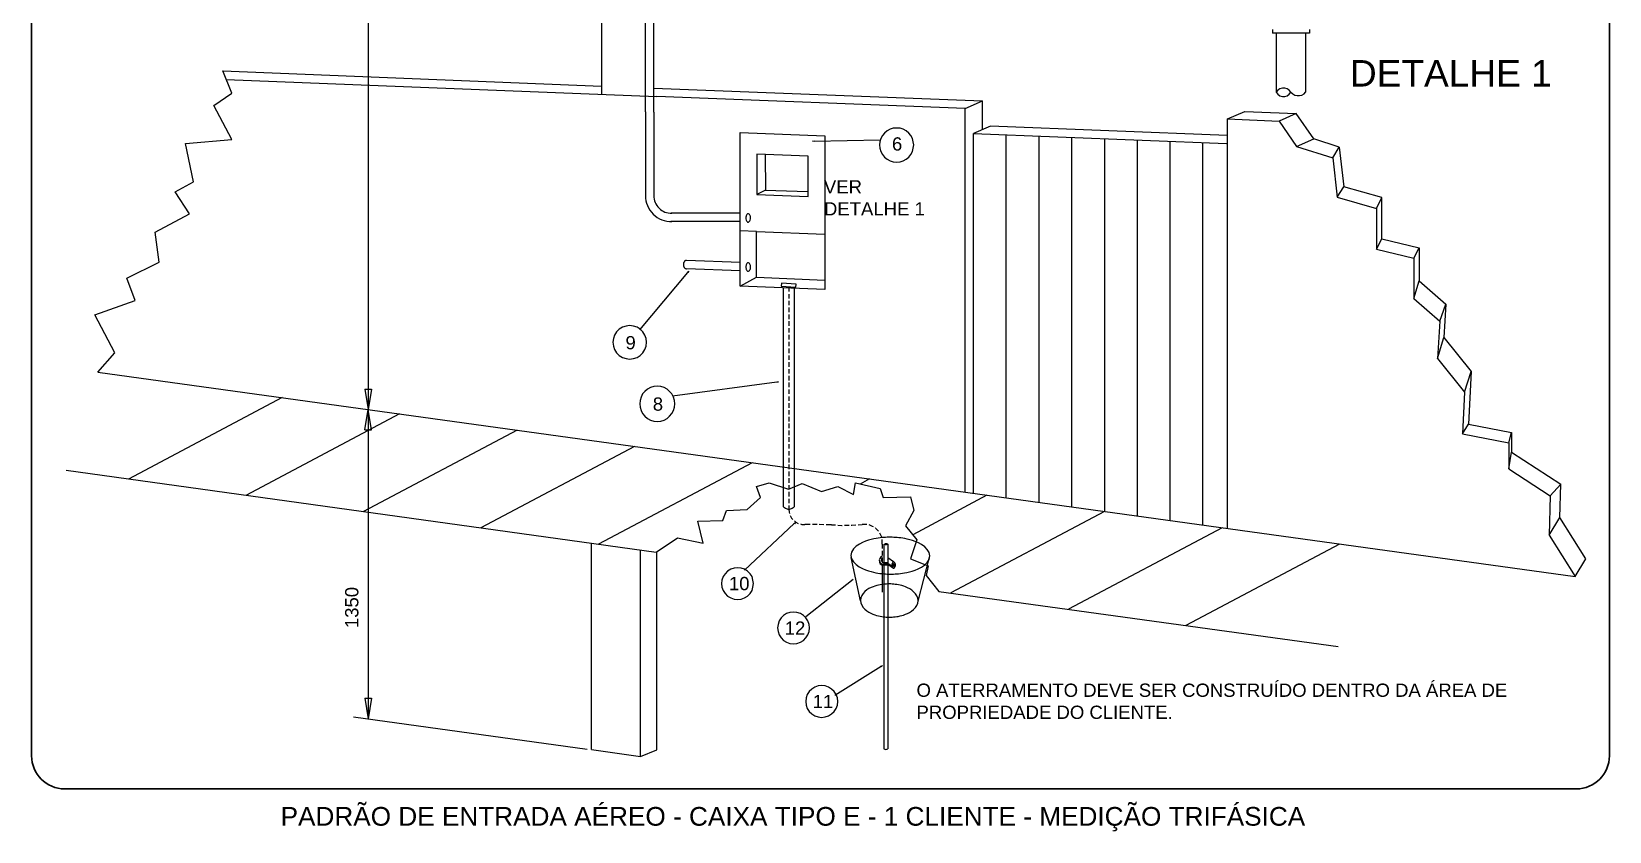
# Model space of a CAD drawing. Header units: millimetres. Extents: x -182 to 147, y -1396 to 58.
# Drawn here: x 123.45 to 147.25, y -34.2 to -22.13 of the extents above; entities that cross this region are included whole.
import ezdxf

# ---------------------------------------------------------------- set-up
doc = ezdxf.new("R2010")
doc.units = ezdxf.units.MM
doc.header["$LTSCALE"] = 10
doc.header["$MEASUREMENT"] = 0
doc.layers.add('LAYER 1', color=7, linetype='Continuous')
doc.layers.add('P-CONTORNO', color=4, linetype='Continuous', lineweight=30)
doc.styles.add('Arial', font='arial.ttf')

msp = doc.modelspace()

# ---------------------------------------------------------------- linework, layer by layer
for p, q in [((132.0478, -10.8702), (132.0478, -23.0721)), ((134.1358, -25.9672), (134.1358, -23.6482)), ((134.1358, -23.6482), (135.4138, -23.6992)), ((135.4138, -23.6992), (135.4138, -26.0182)), ((134.3878, -23.9752), (134.3878, -24.5872)), ((135.1618, -24.0082), (134.3878, -23.9752)), ((134.5168, -23.9812), (134.5198, -24.5182)), ((135.1618, -24.6172), (135.1618, -24.0082)), ((134.3878, -24.5872), (135.1618, -24.6172)), ((134.5198, -24.5182), (134.3908, -24.5872)), ((134.5168, -24.5182), (135.1588, -24.5422)), ((134.3848, -25.1452), (134.1388, -25.1332)), ((134.3818, -25.8352), (134.3818, -25.1452)), ((134.3818, -25.1452), (135.4138, -25.1842)), ((134.1388, -25.9672), (134.3818, -25.8352)), ((134.3818, -25.8352), (135.4138, -25.8772)), ((135.4138, -26.0182), (134.1388, -25.9672))]:
    msp.add_line(p, q)
at = {"color": 3}
for p, q in [((132.7078, -23.3362), (132.7078, -24.6012)), ((132.8338, -23.3422), (132.8338, -24.6012)), ((134.1358, -24.8692), (133.0958, -24.8692)), ((134.1358, -24.9952), (133.0938, -24.9952)), ((134.1388, -25.6132), (133.3258, -25.5802)), ((134.1388, -25.7362), (133.3258, -25.7062))]:
    msp.add_line(p, q, dxfattribs=at)
at = {"color": 1}
for p, q in [((134.7928, -29.3002), (134.7928, -25.9942)), ((134.9518, -26.0002), (134.9518, -29.3002)), ((135.9538, -30.7192), (135.8128, -30.0652)), ((136.8198, -30.7232), (136.9948, -30.0592))]:
    msp.add_line(p, q, dxfattribs=at)
at = {"color": 3}
msp.add_lwpolyline([(133.3298, -25.5802), (133.3238, -25.5802), (133.3188, -25.5812), (133.3128, -25.5822), (133.3078, -25.5852), (133.3038, -25.5882), (133.2998, -25.5922), (133.2958, -25.5962), (133.2928, -25.6002), (133.2908, -25.6042), (133.2878, -25.6082), (133.2868, -25.6132), (133.2848, -25.6172), (133.2838, -25.6212), (133.2828, -25.6252), (133.2818, -25.6292), (133.2818, -25.6332), (133.2808, -25.6372), (133.2808, -25.6412), (133.2808, -25.6452), (133.2808, -25.6492), (133.2818, -25.6532), (133.2818, -25.6572), (133.2828, -25.6622), (133.2838, -25.6662), (133.2858, -25.6702), (133.2868, -25.6742), (133.2888, -25.6792), (133.2908, -25.6832), (133.2938, -25.6872), (133.2968, -25.6912), (133.3008, -25.6952), (133.3048, -25.6992), (133.3098, -25.7012), (133.3148, -25.7042), (133.3208, -25.7052), (133.3258, -25.7062)], dxfattribs=at)
at = {"color": 1}
for points in [[(136.9978, -30.0412), (136.9878, -29.9892), (136.9598, -29.9422), (136.9198, -29.9022), (136.8728, -29.8692), (136.8248, -29.8432), (136.7778, -29.8232), (136.7348, -29.8082), (136.6938, -29.7962), (136.6558, -29.7862), (136.6218, -29.7792), (136.5888, -29.7742), (136.5598, -29.7692), (136.5308, -29.7662), (136.5038, -29.7632), (136.4788, -29.7612), (136.4538, -29.7602), (136.4288, -29.7592), (136.4048, -29.7582), (136.3808, -29.7592), (136.3558, -29.7592), (136.3308, -29.7602), (136.3048, -29.7622), (136.2778, -29.7642), (136.2498, -29.7672), (136.2198, -29.7712), (136.1878, -29.7762), (136.1528, -29.7832), (136.1148, -29.7912), (136.0738, -29.8032), (136.0298, -29.8172), (135.9828, -29.8372), (135.9348, -29.8622), (135.8868, -29.8942), (135.8458, -29.9342), (135.8178, -29.9812), (135.8068, -30.0322), (135.8168, -30.0832), (135.8448, -30.1302), (135.8848, -30.1712), (135.9318, -30.2032), (135.9798, -30.2292), (136.0268, -30.2492), (136.0708, -30.2652), (136.1118, -30.2772), (136.1488, -30.2862), (136.1838, -30.2932), (136.2158, -30.2992), (136.2458, -30.3032), (136.2738, -30.3072), (136.3008, -30.3092), (136.3268, -30.3112), (136.3518, -30.3132), (136.3758, -30.3132), (136.4008, -30.3142), (136.4248, -30.3142), (136.4488, -30.3132), (136.4738, -30.3122), (136.4998, -30.3112), (136.5268, -30.3082), (136.5548, -30.3052), (136.5858, -30.3022), (136.6178, -30.2962), (136.6518, -30.2902), (136.6898, -30.2812), (136.7308, -30.2702), (136.7748, -30.2552), (136.8218, -30.2362), (136.8708, -30.2112), (136.9178, -30.1782), (136.9588, -30.1392), (136.9878, -30.0922), (136.9978, -30.0412)], [(136.8208, -30.7162), (136.8158, -30.6782), (136.8018, -30.6422), (136.7808, -30.6102), (136.7538, -30.5812), (136.7248, -30.5582), (136.6938, -30.5382), (136.6628, -30.5212), (136.6328, -30.5082), (136.6038, -30.4972), (136.5758, -30.4892), (136.5498, -30.4822), (136.5248, -30.4762), (136.4998, -30.4722), (136.4768, -30.4692), (136.4538, -30.4662), (136.4308, -30.4652), (136.4088, -30.4632), (136.3868, -30.4632), (136.3658, -30.4632), (136.3428, -30.4642), (136.3208, -30.4662), (136.2978, -30.4682), (136.2748, -30.4712), (136.2498, -30.4752), (136.2248, -30.4802), (136.1978, -30.4872), (136.1698, -30.4952), (136.1408, -30.5062), (136.1108, -30.5192), (136.0798, -30.5342), (136.0488, -30.5542), (136.0188, -30.5782), (135.9918, -30.6062), (135.9708, -30.6382), (135.9558, -30.6742), (135.9508, -30.7112), (135.9558, -30.7492), (135.9698, -30.7852), (135.9908, -30.8172), (136.0178, -30.8452), (136.0468, -30.8692), (136.0778, -30.8892), (136.1088, -30.9052), (136.1388, -30.9192), (136.1678, -30.9292), (136.1958, -30.9382), (136.2218, -30.9452), (136.2478, -30.9502), (136.2718, -30.9552), (136.2958, -30.9582), (136.3188, -30.9612), (136.3408, -30.9622), (136.3628, -30.9632), (136.3848, -30.9642), (136.4068, -30.9642), (136.4288, -30.9632), (136.4508, -30.9612), (136.4738, -30.9592), (136.4978, -30.9562), (136.5218, -30.9522), (136.5478, -30.9462), (136.5738, -30.9402), (136.6018, -30.9322), (136.6308, -30.9212), (136.6608, -30.9082), (136.6918, -30.8922), (136.7228, -30.8732), (136.7528, -30.8492), (136.7798, -30.8212), (136.8018, -30.7892), (136.8158, -30.7532), (136.8208, -30.7162)]]:
    msp.add_lwpolyline(points, dxfattribs=at)
at = {"color": 3}
for radius in [0.3932, 0.2672]:
    msp.add_arc((133.1008, -24.6012), radius, 180, 271.128, dxfattribs=at)
at = {"layer": 'LAYER 1', "color": 4}
for p, q in [((128.5288, -12.3142), (128.5288, -27.8302)), ((135.2518, -23.7802), (136.2478, -23.7622)), ((136.2448, -23.7892), (136.2388, -23.8372)), ((136.2598, -23.7412), (136.2448, -23.7892)), ((136.2838, -23.6962), (136.2598, -23.7412)), ((136.3138, -23.6572), (136.2838, -23.6962)), ((136.3528, -23.6242), (136.3138, -23.6572)), ((136.3978, -23.6002), (136.3528, -23.6242)), ((136.4458, -23.5852), (136.3978, -23.6002)), ((136.4968, -23.5822), (136.4458, -23.5852)), ((136.5478, -23.5852), (136.4968, -23.5822)), ((136.5958, -23.6002), (136.5478, -23.5852)), ((136.6408, -23.6242), (136.5958, -23.6002)), ((136.6798, -23.6572), (136.6408, -23.6242)), ((136.7098, -23.6962), (136.6798, -23.6572)), ((136.7338, -23.7412), (136.7098, -23.6962)), ((136.7488, -23.7892), (136.7338, -23.7412)), ((136.7548, -23.8372), (136.7488, -23.7892)), ((136.2388, -23.8372), (136.2448, -23.8882)), ((136.2448, -23.8882), (136.2598, -23.9362)), ((136.2598, -23.9362), (136.2838, -23.9812)), ((136.2838, -23.9812), (136.3138, -24.0202)), ((136.3138, -24.0202), (136.3528, -24.0532)), ((136.6408, -24.0532), (136.6798, -24.0202)), ((136.6798, -24.0202), (136.7098, -23.9812)), ((136.7098, -23.9812), (136.7338, -23.9362)), ((136.7338, -23.9362), (136.7488, -23.8882)), ((136.7488, -23.8882), (136.7548, -23.8372)), ((136.3528, -24.0532), (136.3978, -24.0772)), ((136.3978, -24.0772), (136.4458, -24.0922)), ((136.4458, -24.0922), (136.4968, -24.0952)), ((136.4968, -24.0952), (136.5478, -24.0922)), ((136.5478, -24.0922), (136.5958, -24.0772)), ((136.5958, -24.0772), (136.6408, -24.0532)), ((133.3438, -25.7602), (132.6178, -26.6272)), ((132.3148, -26.6182), (132.2728, -26.6602)), ((132.3628, -26.5882), (132.3148, -26.6182)), ((132.4168, -26.5702), (132.3628, -26.5882)), ((132.4708, -26.5642), (132.4168, -26.5702)), ((132.5278, -26.5702), (132.4708, -26.5642)), ((132.5818, -26.5882), (132.5278, -26.5702)), ((132.6298, -26.6182), (132.5818, -26.5882)), ((132.6688, -26.6602), (132.6298, -26.6182)), ((132.2248, -26.7592), (132.2188, -26.8162)), ((132.2188, -26.8162), (132.2248, -26.8732)), ((132.2428, -26.7082), (132.2248, -26.7592)), ((132.2248, -26.8732), (132.2428, -26.9272)), ((132.2728, -26.6602), (132.2428, -26.7082)), ((132.6988, -26.7082), (132.6688, -26.6602)), ((132.7198, -26.7592), (132.6988, -26.7082)), ((132.6988, -26.9272), (132.7198, -26.8732)), ((132.7258, -26.8162), (132.7198, -26.7592)), ((132.7198, -26.8732), (132.7258, -26.8162)), ((132.2428, -26.9272), (132.2728, -26.9752)), ((132.2728, -26.9752), (132.3148, -27.0142)), ((132.3148, -27.0142), (132.3628, -27.0442)), ((132.3628, -27.0442), (132.4168, -27.0622)), ((132.4168, -27.0622), (132.4708, -27.0712)), ((132.4708, -27.0712), (132.5278, -27.0622)), ((132.5278, -27.0622), (132.5818, -27.0442)), ((132.5818, -27.0442), (132.6298, -27.0142)), ((132.6298, -27.0142), (132.6688, -26.9752)), ((132.6688, -26.9752), (132.6988, -26.9272)), ((132.6658, -27.5962), (132.6418, -27.6442)), ((132.6988, -27.5572), (132.6658, -27.5962)), ((132.7408, -27.5242), (132.6988, -27.5572)), ((132.7858, -27.5002), (132.7408, -27.5242)), ((132.8368, -27.4852), (132.7858, -27.5002)), ((132.8878, -27.4792), (132.8368, -27.4852)), ((132.9388, -27.4852), (132.8878, -27.4792)), ((132.9898, -27.5002), (132.9388, -27.4852)), ((133.0348, -27.5242), (132.9898, -27.5002)), ((133.0738, -27.5572), (133.0348, -27.5242)), ((133.1068, -27.5962), (133.0738, -27.5572)), ((133.1308, -27.6442), (133.1068, -27.5962)), ((134.6908, -27.4162), (133.1158, -27.6292)), ((128.5288, -27.8302), (128.5288, -32.4982)), ((132.6268, -27.6922), (132.6238, -27.7432)), ((132.6238, -27.7432), (132.6268, -27.7972)), ((132.6418, -27.6442), (132.6268, -27.6922)), ((132.6268, -27.7972), (132.6418, -27.8452)), ((133.1458, -27.6922), (133.1308, -27.6442)), ((133.1308, -27.8452), (133.1458, -27.7972)), ((133.1518, -27.7432), (133.1458, -27.6922)), ((133.1458, -27.7972), (133.1518, -27.7432)), ((132.6418, -27.8452), (132.6658, -27.8902)), ((132.6658, -27.8902), (132.6988, -27.9322)), ((132.6988, -27.9322), (132.7408, -27.9652)), ((132.7408, -27.9652), (132.7858, -27.9892)), ((132.7858, -27.9892), (132.8368, -28.0042)), ((132.8368, -28.0042), (132.8878, -28.0102)), ((132.8878, -28.0102), (132.9388, -28.0042)), ((132.9388, -28.0042), (132.9898, -27.9892)), ((132.9898, -27.9892), (133.0348, -27.9652)), ((133.0348, -27.9652), (133.0738, -27.9322)), ((133.0738, -27.9322), (133.1068, -27.8902)), ((133.1068, -27.8902), (133.1308, -27.8452)), ((134.9518, -29.5522), (134.2018, -30.2542)), ((134.0968, -30.2182), (134.0458, -30.2242)), ((134.1508, -30.2242), (134.0968, -30.2182)), ((133.8628, -30.4042), (133.8568, -30.4582)), ((133.8568, -30.4582), (133.8628, -30.5122)), ((133.8808, -30.3532), (133.8628, -30.4042)), ((133.9108, -30.3082), (133.8808, -30.3532)), ((133.9468, -30.2722), (133.9108, -30.3082)), ((133.9948, -30.2422), (133.9468, -30.2722)), ((134.0458, -30.2242), (133.9948, -30.2422)), ((134.2018, -30.2422), (134.1508, -30.2242)), ((134.2468, -30.2722), (134.2018, -30.2422)), ((134.2858, -30.3082), (134.2468, -30.2722)), ((134.3158, -30.3532), (134.2858, -30.3082)), ((134.3308, -30.4042), (134.3158, -30.3532)), ((134.3368, -30.4582), (134.3308, -30.4042)), ((134.3308, -30.5122), (134.3368, -30.4582)), ((135.8428, -30.3952), (135.1288, -30.9592)), ((133.8628, -30.5122), (133.8808, -30.5632)), ((133.8808, -30.5632), (133.9108, -30.6082)), ((133.9108, -30.6082), (133.9468, -30.6472)), ((133.9468, -30.6472), (133.9948, -30.6742)), ((133.9948, -30.6742), (134.0458, -30.6922)), ((134.0458, -30.6922), (134.0968, -30.6982)), ((134.0968, -30.6982), (134.1508, -30.6922)), ((134.1508, -30.6922), (134.2018, -30.6742)), ((134.2018, -30.6742), (134.2468, -30.6472)), ((134.2468, -30.6472), (134.2858, -30.6082)), ((134.2858, -30.6082), (134.3158, -30.5632)), ((134.3158, -30.5632), (134.3308, -30.5122)), ((134.8378, -30.9112), (134.7928, -30.9412)), ((134.8888, -30.8932), (134.8378, -30.9112)), ((134.9428, -30.8872), (134.8888, -30.8932)), ((134.9938, -30.8932), (134.9428, -30.8872)), ((135.0448, -30.9112), (134.9938, -30.8932)), ((135.0928, -30.9412), (135.0448, -30.9112)), ((134.7088, -31.0732), (134.7028, -31.1272)), ((134.7028, -31.1272), (134.7088, -31.1812)), ((134.7268, -31.0222), (134.7088, -31.0732)), ((134.7538, -30.9772), (134.7268, -31.0222)), ((134.7928, -30.9412), (134.7538, -30.9772)), ((135.1288, -30.9772), (135.0928, -30.9412)), ((135.1588, -31.0222), (135.1288, -30.9772)), ((135.1768, -31.0732), (135.1588, -31.0222)), ((135.1828, -31.1272), (135.1768, -31.0732)), ((135.1768, -31.1812), (135.1828, -31.1272)), ((134.7088, -31.1812), (134.7268, -31.2322)), ((134.7268, -31.2322), (134.7538, -31.2772)), ((134.7538, -31.2772), (134.7928, -31.3162)), ((134.7928, -31.3162), (134.8378, -31.3432)), ((134.8378, -31.3432), (134.8888, -31.3612)), ((134.8888, -31.3612), (134.9428, -31.3672)), ((134.9428, -31.3672), (134.9938, -31.3612)), ((134.9938, -31.3612), (135.0448, -31.3432)), ((135.0448, -31.3432), (135.0928, -31.3162)), ((135.0928, -31.3162), (135.1288, -31.2772)), ((135.1288, -31.2772), (135.1588, -31.2322)), ((135.1588, -31.2322), (135.1768, -31.1812)), ((136.2628, -31.7092), (135.5638, -32.1472)), ((135.1798, -32.0872), (135.1498, -32.1322)), ((135.2188, -32.0512), (135.1798, -32.0872)), ((135.2638, -32.0212), (135.2188, -32.0512)), ((135.3148, -32.0032), (135.2638, -32.0212)), ((135.3658, -31.9972), (135.3148, -32.0032)), ((135.4198, -32.0032), (135.3658, -31.9972)), ((135.4708, -32.0212), (135.4198, -32.0032)), ((135.5158, -32.0512), (135.4708, -32.0212)), ((135.5548, -32.0872), (135.5158, -32.0512)), ((135.5848, -32.1322), (135.5548, -32.0872)), ((135.1318, -32.1832), (135.1258, -32.2372)), ((135.1258, -32.2372), (135.1318, -32.2912)), ((135.1498, -32.1322), (135.1318, -32.1832)), ((135.1318, -32.2912), (135.1498, -32.3422)), ((135.1498, -32.3422), (135.1798, -32.3872)), ((135.5548, -32.3872), (135.5848, -32.3422)), ((135.6028, -32.1832), (135.5848, -32.1322)), ((135.5848, -32.3422), (135.6028, -32.2912)), ((135.6088, -32.2372), (135.6028, -32.1832)), ((135.6028, -32.2912), (135.6088, -32.2372)), ((128.3068, -32.4682), (131.8318, -32.9572)), ((135.1798, -32.3872), (135.2188, -32.4262)), ((135.2188, -32.4262), (135.2638, -32.4532)), ((135.2638, -32.4532), (135.3148, -32.4712)), ((135.3148, -32.4712), (135.3658, -32.4772)), ((135.3658, -32.4772), (135.4198, -32.4712)), ((135.4198, -32.4712), (135.4708, -32.4532)), ((135.4708, -32.4532), (135.5158, -32.4262)), ((135.5158, -32.4262), (135.5548, -32.3872))]:
    msp.add_line(p, q, dxfattribs=at)
at = {"layer": 'LAYER 1', "color": 3}
for p, q in [((132.7078, -23.0992), (132.7078, -12.8632)), ((132.8338, -23.1022), (132.8338, -12.8662)), ((142.1638, -22.0972), (142.1638, -22.1512)), ((142.7218, -22.0972), (142.7218, -22.1512)), ((142.7218, -22.1512), (142.1638, -22.1512)), ((142.2208, -22.1512), (142.2208, -23.0422)), ((142.6648, -22.1512), (142.6648, -23.0422)), ((142.2448, -23.0122), (142.2208, -23.0422)), ((142.2208, -23.0422), (142.2448, -23.0722)), ((142.2748, -22.9882), (142.2448, -23.0122)), ((142.2448, -23.0722), (142.2748, -23.0962)), ((142.3138, -22.9792), (142.2748, -22.9882)), ((142.3498, -22.9792), (142.3138, -22.9792)), ((142.3888, -22.9882), (142.3498, -22.9792)), ((142.4188, -23.0122), (142.3888, -22.9882)), ((142.3888, -23.0962), (142.4188, -23.0722)), ((142.4428, -23.0422), (142.4188, -23.0122)), ((142.4188, -23.0722), (142.4428, -23.0422)), ((142.4428, -23.0422), (142.4698, -23.0662)), ((142.4698, -23.0662), (142.4998, -23.0842)), ((142.6078, -23.0842), (142.6408, -23.0662)), ((142.6408, -23.0662), (142.6648, -23.0422)), ((132.7078, -23.3362), (132.7078, -23.0992)), ((132.8338, -23.3422), (132.8338, -23.1022)), ((142.2748, -23.0962), (142.3138, -23.1052)), ((142.3138, -23.1052), (142.3498, -23.1052)), ((142.3498, -23.1052), (142.3888, -23.0962)), ((142.4998, -23.0842), (142.5358, -23.0932)), ((142.5358, -23.0932), (142.5718, -23.0932)), ((142.5718, -23.0932), (142.6078, -23.0842)), ((134.2258, -24.9142), (134.2228, -24.9262)), ((134.2228, -24.9262), (134.2228, -24.9502)), ((134.2228, -24.9502), (134.2288, -24.9742)), ((134.2288, -24.9052), (134.2258, -24.9142)), ((134.2318, -24.8962), (134.2288, -24.9052)), ((134.2288, -24.9742), (134.2318, -24.9832)), ((134.2378, -24.8872), (134.2318, -24.8962)), ((134.2318, -24.9832), (134.2378, -24.9892)), ((134.2438, -24.8812), (134.2378, -24.8872)), ((134.2498, -24.8782), (134.2438, -24.8812)), ((134.2588, -24.8782), (134.2498, -24.8782)), ((134.2648, -24.8782), (134.2588, -24.8782)), ((134.2708, -24.8812), (134.2648, -24.8782)), ((134.2798, -24.8872), (134.2708, -24.8812)), ((134.2828, -24.8962), (134.2798, -24.8872)), ((134.2798, -24.9892), (134.2828, -24.9832)), ((134.2888, -24.9052), (134.2828, -24.8962)), ((134.2828, -24.9832), (134.2888, -24.9742)), ((134.2918, -24.9142), (134.2888, -24.9052)), ((134.2888, -24.9742), (134.2948, -24.9502)), ((134.2948, -24.9262), (134.2918, -24.9142)), ((134.2948, -24.9502), (134.2948, -24.9262)), ((134.2378, -24.9892), (134.2438, -24.9952)), ((134.2438, -24.9952), (134.2498, -25.0012)), ((134.2498, -25.0012), (134.2648, -25.0012)), ((134.2648, -25.0012), (134.2708, -24.9952)), ((134.2708, -24.9952), (134.2798, -24.9892)), ((134.2258, -25.6552), (134.2228, -25.6672)), ((134.2228, -25.6672), (134.2228, -25.6912)), ((134.2228, -25.6912), (134.2258, -25.7032)), ((134.2288, -25.6462), (134.2258, -25.6552)), ((134.2318, -25.6372), (134.2288, -25.6462)), ((134.2378, -25.6282), (134.2318, -25.6372)), ((134.2438, -25.6222), (134.2378, -25.6282)), ((134.2498, -25.6192), (134.2438, -25.6222)), ((134.2588, -25.6192), (134.2498, -25.6192)), ((134.2648, -25.6192), (134.2588, -25.6192)), ((134.2708, -25.6222), (134.2648, -25.6192)), ((134.2798, -25.6282), (134.2708, -25.6222)), ((134.2828, -25.6372), (134.2798, -25.6282)), ((134.2888, -25.6462), (134.2828, -25.6372)), ((134.2918, -25.6552), (134.2888, -25.6462)), ((134.2948, -25.6672), (134.2918, -25.6552)), ((134.2918, -25.7032), (134.2948, -25.6912)), ((134.2948, -25.6912), (134.2948, -25.6672)), ((134.2258, -25.7032), (134.2288, -25.7152)), ((134.2288, -25.7152), (134.2318, -25.7242)), ((134.2318, -25.7242), (134.2378, -25.7302)), ((134.2378, -25.7302), (134.2438, -25.7362)), ((134.2438, -25.7362), (134.2498, -25.7422)), ((134.2498, -25.7422), (134.2648, -25.7422)), ((134.2648, -25.7422), (134.2708, -25.7362)), ((134.2708, -25.7362), (134.2798, -25.7302)), ((134.2798, -25.7302), (134.2828, -25.7242)), ((134.2828, -25.7242), (134.2888, -25.7152)), ((134.2888, -25.7152), (134.2918, -25.7032)), ((134.8708, -26.0002), (134.8708, -26.0512)), ((134.8708, -26.0872), (134.8708, -26.1562)), ((134.8708, -26.1892), (134.8708, -26.2582)), ((134.8708, -26.2912), (134.8708, -26.3602)), ((134.8708, -26.3962), (134.8708, -26.4652)), ((134.8708, -26.4982), (134.8708, -26.5672)), ((134.8708, -26.6032), (134.8708, -26.6692)), ((134.8708, -26.7052), (134.8708, -26.7742)), ((134.8708, -26.8072), (134.8708, -26.8762)), ((134.8708, -26.9122), (134.8708, -26.9782)), ((134.8708, -27.0142), (134.8708, -27.0832)), ((134.8708, -27.1162), (134.8708, -27.1852)), ((134.8708, -27.2212), (134.8708, -27.2872)), ((134.8708, -27.3232), (134.8708, -27.3922)), ((134.8708, -27.4252), (134.8708, -27.4942)), ((134.8708, -27.5302), (134.8708, -27.5962)), ((134.8708, -27.6322), (134.8708, -27.7012)), ((134.8708, -27.7342), (134.8708, -27.8032)), ((134.8708, -27.8392), (134.8708, -27.9052)), ((134.8708, -27.9412), (134.8708, -28.0102)), ((134.8708, -28.0432), (134.8708, -28.1122)), ((134.8708, -28.1482), (134.8708, -28.2172)), ((134.8708, -28.2502), (134.8708, -28.3192)), ((134.8708, -28.3522), (134.8708, -28.4212)), ((134.8708, -28.4572), (134.8708, -28.5262)), ((134.8708, -28.5592), (134.8708, -28.6282)), ((134.8708, -28.6612), (134.8708, -28.7302)), ((134.8708, -28.7662), (134.8708, -28.8352)), ((134.8708, -28.8682), (134.8708, -28.9372)), ((134.8708, -28.9702), (134.8708, -29.0392)), ((134.8708, -29.0752), (134.8708, -29.1442)), ((134.8708, -29.1772), (134.8708, -29.2462)), ((134.8708, -29.2792), (134.8708, -29.3332)), ((134.8708, -29.3332), (134.8768, -29.3812)), ((134.8768, -29.3812), (134.8798, -29.4022)), ((134.8918, -29.4322), (134.9098, -29.4682)), ((134.9098, -29.4682), (134.9308, -29.4892)), ((134.9548, -29.5132), (134.9788, -29.5312)), ((134.9788, -29.5312), (135.0118, -29.5492)), ((135.0448, -29.5582), (135.0658, -29.5642)), ((135.0658, -29.5642), (135.1138, -29.5642)), ((135.1948, -29.5672), (135.1138, -29.5642)), ((135.2968, -29.5672), (135.2278, -29.5672)), ((135.3988, -29.5702), (135.3298, -29.5672)), ((135.5128, -29.5702), (135.4348, -29.5702)), ((135.5128, -29.5702), (135.5728, -29.5732)), ((135.6088, -29.5762), (135.6688, -29.5792)), ((135.6688, -29.5792), (135.6748, -29.5792)), ((135.7108, -29.5762), (135.7798, -29.5762)), ((135.8128, -29.5762), (135.8218, -29.5762)), ((135.8218, -29.5762), (135.8818, -29.5732)), ((135.9148, -29.5702), (135.9748, -29.5642)), ((136.0318, -29.5642), (135.9748, -29.5642)), ((136.0498, -29.5672), (136.0318, -29.5642)), ((136.1338, -29.5942), (136.0828, -29.5732)), ((136.1458, -29.6002), (136.1338, -29.5942)), ((136.1818, -29.6242), (136.1758, -29.6182)), ((136.2208, -29.6602), (136.1818, -29.6242)), ((136.2238, -29.6662), (136.2208, -29.6602)), ((136.2508, -29.7052), (136.2418, -29.6962)), ((136.2718, -29.7562), (136.2508, -29.7052)), ((136.2808, -29.8102), (136.2778, -29.7922)), ((136.2808, -29.8642), (136.2808, -29.8102)), ((136.2808, -29.8642), (136.2808, -29.9272)), ((136.2808, -29.9632), (136.2808, -30.0322)), ((136.3018, -29.8642), (136.3018, -32.9542)), ((136.3168, -29.8582), (136.3228, -29.8552)), ((136.3228, -29.8702), (136.3168, -29.8702)), ((136.3228, -29.8552), (136.3468, -29.8552)), ((136.3288, -29.8732), (136.3228, -29.8702)), ((136.3408, -29.8732), (136.3288, -29.8732)), ((136.3468, -29.8702), (136.3408, -29.8732)), ((136.3468, -29.8552), (136.3498, -29.8582)), ((136.3558, -29.8702), (136.3468, -29.8702)), ((136.3498, -29.8582), (136.3588, -29.8582)), ((136.3588, -29.8672), (136.3558, -29.8702)), ((136.3588, -29.8582), (136.3618, -29.8612)), ((136.3618, -29.8672), (136.3588, -29.8672)), ((136.3618, -29.8612), (136.3648, -29.8612)), ((136.3648, -29.8642), (136.3618, -29.8672)), ((136.3648, -29.8642), (136.3648, -32.9542)), ((136.2808, -30.0652), (136.2808, -30.1312)), ((136.3648, -30.4012), (136.3648, -30.4702)), ((136.3018, -32.9542), (136.3348, -32.9632)), ((136.3348, -32.9632), (136.3648, -32.9542))]:
    msp.add_line(p, q, dxfattribs=at)
at = {"layer": 'LAYER 1', "color": 7}
for p, q in [((126.4708, -23.0572), (126.3358, -22.7212)), ((126.3358, -22.7212), (132.0478, -22.9493)), ((126.1978, -23.2402), (126.4708, -23.0572)), ((126.3868, -22.8472), (132.8818, -23.1052)), ((132.8338, -22.9804), (137.7898, -23.1742)), ((126.4708, -23.7562), (126.1978, -23.2402)), ((137.5318, -23.2882), (132.8818, -23.1052)), ((137.5318, -23.2882), (137.7898, -23.1742)), ((137.5318, -29.0782), (137.5318, -23.2882)), ((137.7898, -23.6062), (137.7898, -23.1742)), ((137.9128, -23.5522), (137.6548, -23.6662)), ((141.4798, -23.6932), (137.9128, -23.5522)), ((141.4888, -23.4442), (141.7468, -23.3332)), ((141.4888, -29.6272), (141.4888, -23.4442)), ((141.4888, -23.4442), (142.2658, -23.4772)), ((141.7468, -23.3332), (142.5238, -23.3632)), ((142.5238, -23.3632), (142.2658, -23.4772)), ((142.2658, -23.4772), (142.5298, -23.8612)), ((142.7878, -23.7472), (142.5238, -23.3632)), ((125.7718, -23.8162), (126.4708, -23.7562)), ((137.6548, -23.6662), (141.4738, -23.8162)), ((137.6548, -29.0962), (137.6548, -23.6662)), ((138.1498, -29.1652), (138.1498, -23.6842)), ((138.6448, -29.2342), (138.6448, -23.7052)), ((139.1398, -29.3002), (139.1398, -23.7232)), ((139.6348, -29.3692), (139.6348, -23.7442)), ((140.1298, -29.4382), (140.1298, -23.7622)), ((140.6218, -29.5072), (140.6218, -23.7832)), ((142.5298, -23.8612), (142.7878, -23.7472)), ((143.1718, -23.8702), (142.7878, -23.7472)), ((125.8918, -24.3922), (125.7718, -23.8162)), ((141.1168, -29.5762), (141.1168, -23.8012)), ((142.5298, -23.8612), (143.0728, -24.0322)), ((143.0728, -24.0322), (143.1718, -23.8702)), ((143.0728, -24.0322), (143.1418, -24.6262)), ((143.1718, -23.8702), (143.2408, -24.4672)), ((125.6188, -24.5452), (125.8918, -24.3922)), ((143.1418, -24.6262), (143.2408, -24.4672)), ((143.8138, -24.6322), (143.2408, -24.4672)), ((125.8318, -24.8782), (125.6188, -24.5452)), ((143.1418, -24.6262), (143.7358, -24.7972)), ((143.7358, -24.7972), (143.8138, -24.6322)), ((143.8138, -25.2532), (143.8138, -24.6322)), ((125.3158, -25.1542), (125.8318, -24.8782)), ((143.7358, -24.7972), (143.7358, -25.4092)), ((125.3758, -25.6072), (125.3158, -25.1542)), ((143.7358, -25.4092), (143.8138, -25.2532)), ((143.7358, -25.4092), (144.2968, -25.5442)), ((143.8138, -25.2532), (144.3748, -25.3882)), ((144.2968, -25.5442), (144.3748, -25.3882)), ((144.3748, -25.3882), (144.3748, -25.8862)), ((124.8898, -25.8502), (125.3758, -25.6072)), ((144.2968, -25.5442), (144.2968, -26.1562)), ((125.0128, -26.1862), (124.8898, -25.8502)), ((144.2968, -26.1562), (144.3748, -25.8862)), ((144.3748, -25.8862), (144.7798, -26.2402)), ((144.2968, -26.1562), (144.6898, -26.4982)), ((124.4038, -26.3992), (125.0128, -26.1862)), ((124.7068, -26.9752), (124.4038, -26.3992)), ((144.6898, -26.4982), (144.7798, -26.2402)), ((144.7798, -26.2402), (144.7498, -26.7412)), ((144.6898, -26.4982), (144.6538, -27.0592)), ((144.6538, -27.0592), (144.7498, -26.7412)), ((144.7498, -26.7412), (145.1638, -27.2572)), ((124.4518, -27.2662), (124.7068, -26.9752)), ((144.6538, -27.0592), (145.0618, -27.5692)), ((124.4518, -27.2662), (146.7298, -30.3532)), ((145.0618, -27.5692), (145.1638, -27.2572)), ((145.1638, -27.2572), (145.1188, -28.0522)), ((145.0618, -27.5692), (145.0288, -28.1962)), ((127.2298, -27.6502), (124.9138, -28.8802)), ((128.9998, -27.8962), (126.6838, -29.1262)), ((145.0288, -28.1962), (145.1188, -28.0522)), ((145.1188, -28.0522), (145.7698, -28.1782)), ((130.7728, -28.1422), (128.4568, -29.3722)), ((145.0288, -28.1962), (145.7278, -28.3342)), ((145.7278, -28.3342), (145.7698, -28.1782)), ((145.7698, -28.1782), (145.7698, -28.4722)), ((132.5458, -28.3882), (130.2268, -29.6152)), ((145.7278, -28.3342), (145.7278, -28.7242)), ((145.7278, -28.7242), (145.7698, -28.4722)), ((145.7698, -28.4722), (146.5138, -28.9552)), ((123.9718, -28.7482), (132.8728, -29.9842)), ((134.3158, -28.6342), (131.9998, -29.8612)), ((145.7278, -28.7242), (146.3548, -29.1322)), ((134.3818, -28.9912), (134.5738, -28.9372)), ((134.4448, -29.1562), (134.3818, -28.9912)), ((134.5738, -28.9372), (134.8648, -29.0332)), ((134.8648, -29.0332), (135.0748, -28.9462)), ((135.0748, -28.9462), (135.3628, -29.0692)), ((135.3628, -29.0692), (135.6088, -28.9912)), ((135.6088, -28.9912), (135.8458, -29.1142)), ((135.8458, -29.1142), (135.8788, -28.9372)), ((135.8788, -28.9372), (136.2478, -29.0242)), ((136.0888, -28.8772), (135.9448, -28.9552)), ((136.2478, -29.0242), (136.2928, -29.1562)), ((146.3548, -29.1322), (146.5138, -28.9552)), ((146.4988, -29.4592), (146.5138, -28.9552)), ((134.2438, -29.3392), (134.4448, -29.1562)), ((136.2928, -29.1562), (136.7038, -29.1472)), ((136.7038, -29.1472), (136.7548, -29.3572)), ((137.8588, -29.1232), (136.7398, -29.7202)), ((146.3548, -29.1322), (146.3398, -29.7262)), ((133.8748, -29.5072), (133.9288, -29.3572)), ((133.9288, -29.3572), (134.2438, -29.3392)), ((136.7548, -29.3572), (136.6318, -29.5852)), ((139.6318, -29.3692), (137.3158, -30.5992)), ((146.3398, -29.7262), (146.4988, -29.4592)), ((146.8918, -30.0862), (146.4988, -29.4592)), ((133.4968, -29.5162), (133.8748, -29.5072)), ((133.5778, -29.8492), (133.4968, -29.5162)), ((136.6318, -29.5852), (136.7998, -29.7952)), ((141.4048, -29.6152), (139.0888, -30.8452)), ((146.3398, -29.7262), (146.7298, -30.3532)), ((131.8948, -32.9632), (131.8948, -29.8462)), ((132.6358, -33.0682), (132.6358, -29.9512)), ((132.8728, -29.9842), (133.1908, -29.7682)), ((132.8818, -32.9662), (132.8818, -29.9782)), ((133.1908, -29.7682), (133.5778, -29.8492)), ((136.7998, -29.7952), (136.7038, -30.0832)), ((143.1748, -29.8612), (140.8588, -31.0912)), ((136.7038, -30.0832), (136.9738, -30.1882)), ((136.9738, -30.1882), (136.9408, -30.3382)), ((146.7298, -30.3532), (146.8918, -30.0862)), ((136.9408, -30.3382), (137.1358, -30.5752)), ((137.1358, -30.5752), (143.1568, -31.4092)), ((131.8948, -32.9632), (132.6358, -33.0682)), ((132.6358, -33.0682), (132.8818, -32.9662))]:
    msp.add_line(p, q, dxfattribs=at)
at = {"layer": 'LAYER 1'}
for p, q in [((135.2278, -23.7802), (135.2518, -23.7742)), ((135.2518, -23.7832), (135.2278, -23.7802)), ((133.3408, -25.7572), (133.3618, -25.7422)), ((133.3618, -25.7422), (133.3468, -25.7632)), ((134.7598, -25.9222), (134.7568, -25.9702)), ((134.9818, -25.9372), (134.7598, -25.9222)), ((134.9758, -25.9822), (134.9818, -25.9372)), ((134.7568, -25.9702), (134.9758, -25.9822)), ((128.4778, -27.5212), (128.5798, -27.5212)), ((128.4778, -27.5212), (128.5288, -27.8302)), ((128.5798, -27.5212), (128.5288, -27.8302)), ((134.6908, -27.4132), (134.7178, -27.4132)), ((134.7178, -27.4132), (134.6938, -27.4192)), ((128.4778, -28.1392), (128.5288, -27.8302)), ((128.5798, -28.1392), (128.5288, -27.8302)), ((128.4778, -28.1392), (128.5798, -28.1392)), ((134.9488, -29.5492), (134.9698, -29.5342)), ((134.9698, -29.5342), (134.9548, -29.5552)), ((136.2598, -31.7032), (136.2838, -31.6942)), ((136.2838, -31.6942), (136.2658, -31.7122)), ((128.4778, -32.1892), (128.5798, -32.1892)), ((128.4778, -32.1892), (128.5288, -32.4982)), ((128.5798, -32.1892), (128.5288, -32.4982))]:
    msp.add_line(p, q, dxfattribs=at)
at = {"layer": 'LAYER 1', "color": 1}
for p, q in [((134.7928, -29.3002), (134.8228, -29.3212)), ((134.8228, -29.3212), (134.8558, -29.3332)), ((134.8558, -29.3332), (134.8888, -29.3332)), ((134.8888, -29.3332), (134.9218, -29.3212)), ((134.9218, -29.3212), (134.9518, -29.3002)), ((136.2418, -30.0772), (136.2358, -30.1012)), ((136.2358, -30.1012), (136.2418, -30.1282)), ((136.2358, -30.1042), (136.2388, -30.1342)), ((136.2388, -30.1342), (136.2508, -30.1582)), ((136.2598, -30.0562), (136.2418, -30.0772)), ((136.2418, -30.1282), (136.2538, -30.1492)), ((136.2508, -30.1582), (136.2748, -30.1762)), ((136.2538, -30.1492), (136.2778, -30.1642)), ((136.2808, -30.0442), (136.2598, -30.0562)), ((136.2688, -30.0832), (136.2658, -30.1042)), ((136.2658, -30.1042), (136.2718, -30.1222)), ((136.2808, -30.0682), (136.2688, -30.0832)), ((136.2718, -30.1222), (136.2838, -30.1372)), ((136.2748, -30.1762), (136.3018, -30.1822)), ((136.2778, -30.1642), (136.3018, -30.1672)), ((136.2808, -30.1792), (136.2808, -30.5872)), ((136.2838, -30.1372), (136.3018, -30.1432)), ((136.3468, -30.1432), (136.3018, -30.1432)), ((136.3798, -30.1672), (136.3018, -30.1672)), ((136.3798, -30.1822), (136.3018, -30.1822)), ((136.3468, -30.1432), (136.3618, -30.1372)), ((136.3618, -30.1372), (136.3708, -30.1222)), ((136.4518, -30.1282), (136.3648, -30.0682)), ((136.3708, -30.1042), (136.3648, -30.0922)), ((136.3708, -30.1222), (136.3708, -30.1042)), ((136.3798, -30.1672), (136.3798, -30.1822)), ((136.4338, -30.2032), (136.3798, -30.1672)), ((136.4488, -30.2302), (136.3798, -30.1822)), ((136.4308, -30.1582), (136.4338, -30.1492)), ((136.4308, -30.1972), (136.4308, -30.1582)), ((136.4368, -30.2152), (136.4308, -30.1972)), ((136.4338, -30.1492), (136.4428, -30.1312)), ((136.4428, -30.2272), (136.4368, -30.2152)), ((136.4398, -30.1792), (136.4428, -30.1762)), ((136.4428, -30.1852), (136.4398, -30.1792)), ((136.4428, -30.1312), (136.4488, -30.1282)), ((136.4428, -30.1642), (136.4488, -30.1582)), ((136.4428, -30.1762), (136.4428, -30.1642)), ((136.4428, -30.1972), (136.4428, -30.1852)), ((136.4488, -30.2032), (136.4428, -30.1972)), ((136.4488, -30.1282), (136.4518, -30.1282)), ((136.4488, -30.1582), (136.4488, -30.1552)), ((136.4488, -30.1552), (136.4518, -30.1552)), ((136.4488, -30.2062), (136.4488, -30.2032)), ((136.4548, -30.2062), (136.4488, -30.2062)), ((136.4518, -30.1282), (136.4548, -30.1282)), ((136.4518, -30.1552), (136.4548, -30.1552)), ((136.4548, -30.1282), (136.4608, -30.1312)), ((136.4548, -30.1552), (136.4548, -30.1582)), ((136.4548, -30.1582), (136.4578, -30.1612)), ((136.4578, -30.2002), (136.4548, -30.2032)), ((136.4548, -30.2032), (136.4548, -30.2062)), ((136.4578, -30.1612), (136.4578, -30.1642)), ((136.4578, -30.1642), (136.4608, -30.1672)), ((136.4608, -30.1942), (136.4578, -30.1972)), ((136.4578, -30.1972), (136.4578, -30.2002)), ((136.4608, -30.1312), (136.4698, -30.1492)), ((136.4608, -30.1672), (136.4608, -30.1942)), ((136.4668, -30.2152), (136.4608, -30.2272)), ((136.4728, -30.1972), (136.4668, -30.2152)), ((136.4698, -30.1492), (136.4728, -30.1582)), ((136.4728, -30.1582), (136.4728, -30.1972)), ((136.4488, -30.2302), (136.4428, -30.2272)), ((136.4548, -30.2302), (136.4488, -30.2302)), ((136.4608, -30.2272), (136.4548, -30.2302))]:
    msp.add_line(p, q, dxfattribs=at)
at = {"layer": 'P-CONTORNO'}
for p, q in [((123.4508, 1.2918), (123.4508, -33.0562)), ((147.2468, -33.0562), (147.2468, 1.2918)), ((123.9508, -33.5562), (146.7468, -33.5562))]:
    msp.add_line(p, q, dxfattribs=at)
for centre, start, end in [((123.9508, -33.0562), 180, 270), ((146.7468, -33.0562), 270, 0)]:
    msp.add_arc(centre, 0.5, start, end, dxfattribs=at)

# ---------------------------------------------------------------- texts
at = {"attachment_point": 7, "line_spacing_factor": 0.798, "style": 'Arial'}
for s, insert, char_height, width in [('DETALHE 1', (143.3335, -22.9561), 0.4, 4.32), ('6', (136.4265, -23.9251), 0.2, 0.24), ('9', (132.4075, -26.9251), 0.2, 0.24), ('8', (132.8195, -27.8511), 0.2, 0.24), ('10', (133.9675, -30.5601), 0.2, 0.48), ('12', (134.8095, -31.2301), 0.2, 0.48), ('O ATERRAMENTO DEVE SER CONSTRUÍDO DENTRO DA ÁREA DE', (136.7965, -32.1701), 0.2, 12.24), ('11', (135.2315, -32.3381), 0.2, 0.48), ('PROPRIEDADE DO CLIENTE.', (136.7965, -32.5031), 0.2, 5.52)]:
    msp.add_mtext(s, dxfattribs=dict(at, insert=insert, char_height=char_height, width=width))
at = {"color": 1, "char_height": 0.2, "attachment_point": 7, "line_spacing_factor": 0.798, "style": 'Arial'}
for s, insert, width in [('VER', (135.4005, -24.5691), 0.72), ('DETALHE 1', (135.4005, -24.9021), 3.36)]:
    msp.add_mtext(s, dxfattribs=dict(at, insert=insert, width=width))
at = {"color": 1, "insert": (128.3825, -31.1301), "char_height": 0.2, "width": 0.96, "attachment_point": 7, "rotation": 90.00021, "line_spacing_factor": 0.798, "style": 'Arial'}
msp.add_mtext('1350', dxfattribs=at)
at = {"color": 3, "insert": (127.2065, -34.1991), "char_height": 0.2824, "width": 23.7216, "attachment_point": 7, "line_spacing_factor": 0.798, "style": 'Arial'}
msp.add_mtext('PADRÃO DE ENTRADA AÉREO - CAIXA TIPO E - 1 CLIENTE - MEDIÇÃO TRIFÁSICA', dxfattribs=at)

doc.saveas('drawing.dxf')
